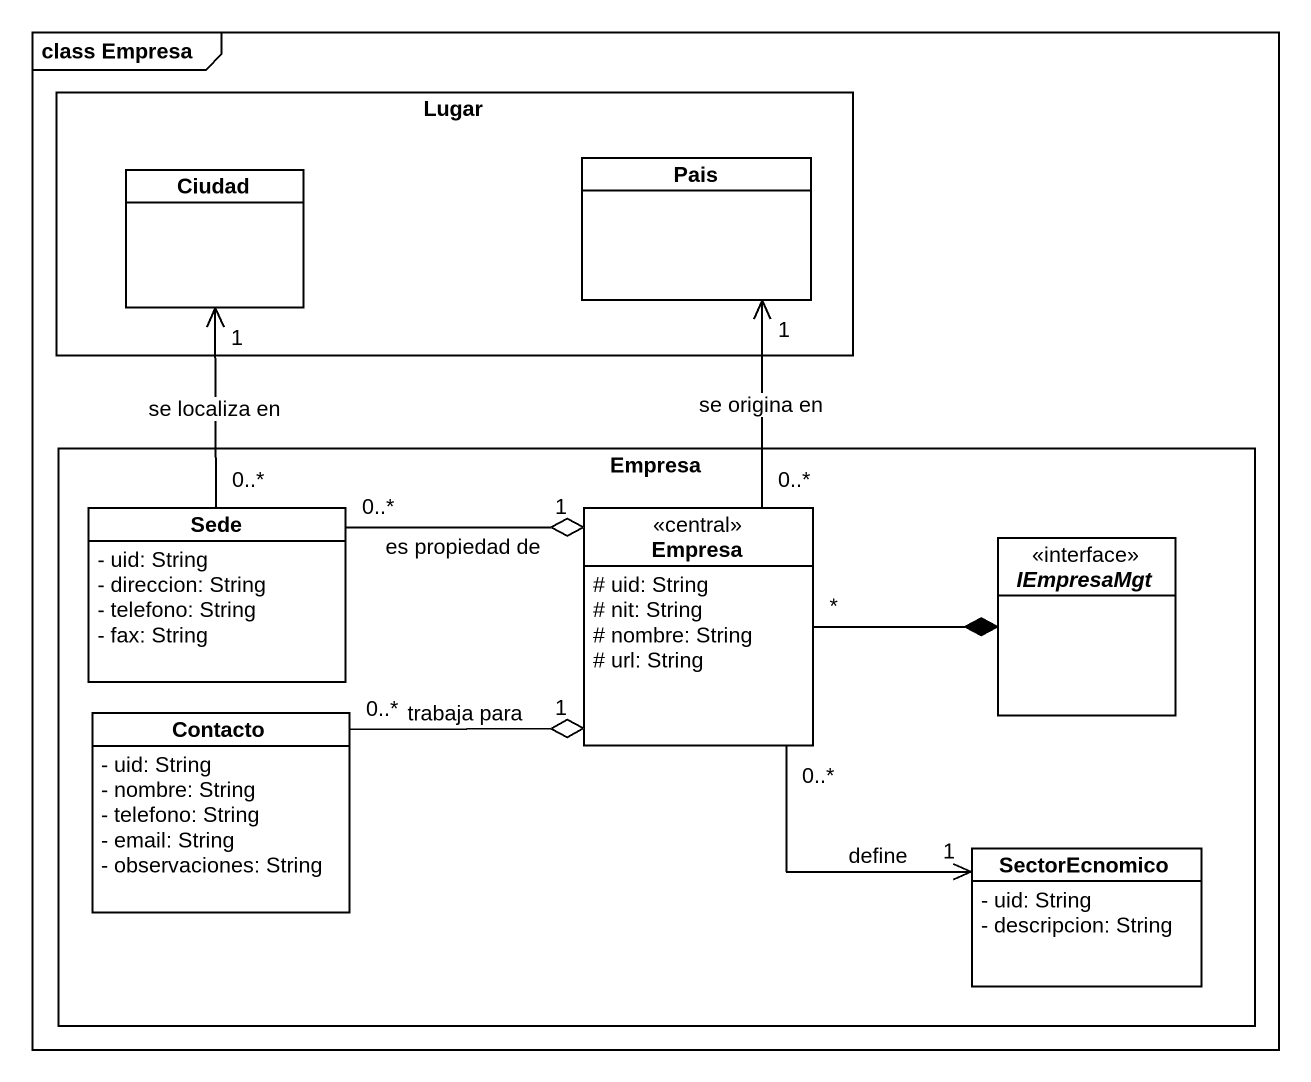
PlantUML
@startuml
mainframe class Empresa
hide circle
hide empty members
skinparam classAttributeIconSize 0
rectangle Lugar {
  class Ciudad
  class Pais
}
rectangle Empresa {
  class Sede {
    - uid: String
    - direccion: String
    - telefono: String
    - fax: String
  }
  class "Empresa" as Empresa_2 <<central>> {
    # uid: String
    # nit: String
    # nombre: String
    # url: String
  }
  interface IEmpresaMgt <<interface>>
  class Contacto {
    - uid: String
    - nombre: String
    - telefono: String
    - email: String
    - observaciones: String
  }
  class SectorEcnomico {
    - uid: String
    - descripcion: String
  }
}
Sede "0..*" -up-> "1" Ciudad : se localiza en
Sede "0..*" -right-o "1" Empresa_2 : es propiedad de
Empresa_2 "0..*" -up-> "1" Pais : se origina en
Empresa_2 "*" -right-* IEmpresaMgt
Empresa_2 "0..*" --> "1" SectorEcnomico : define
Contacto "0..*" -right-o "1" Empresa_2 : trabaja para
@enduml
